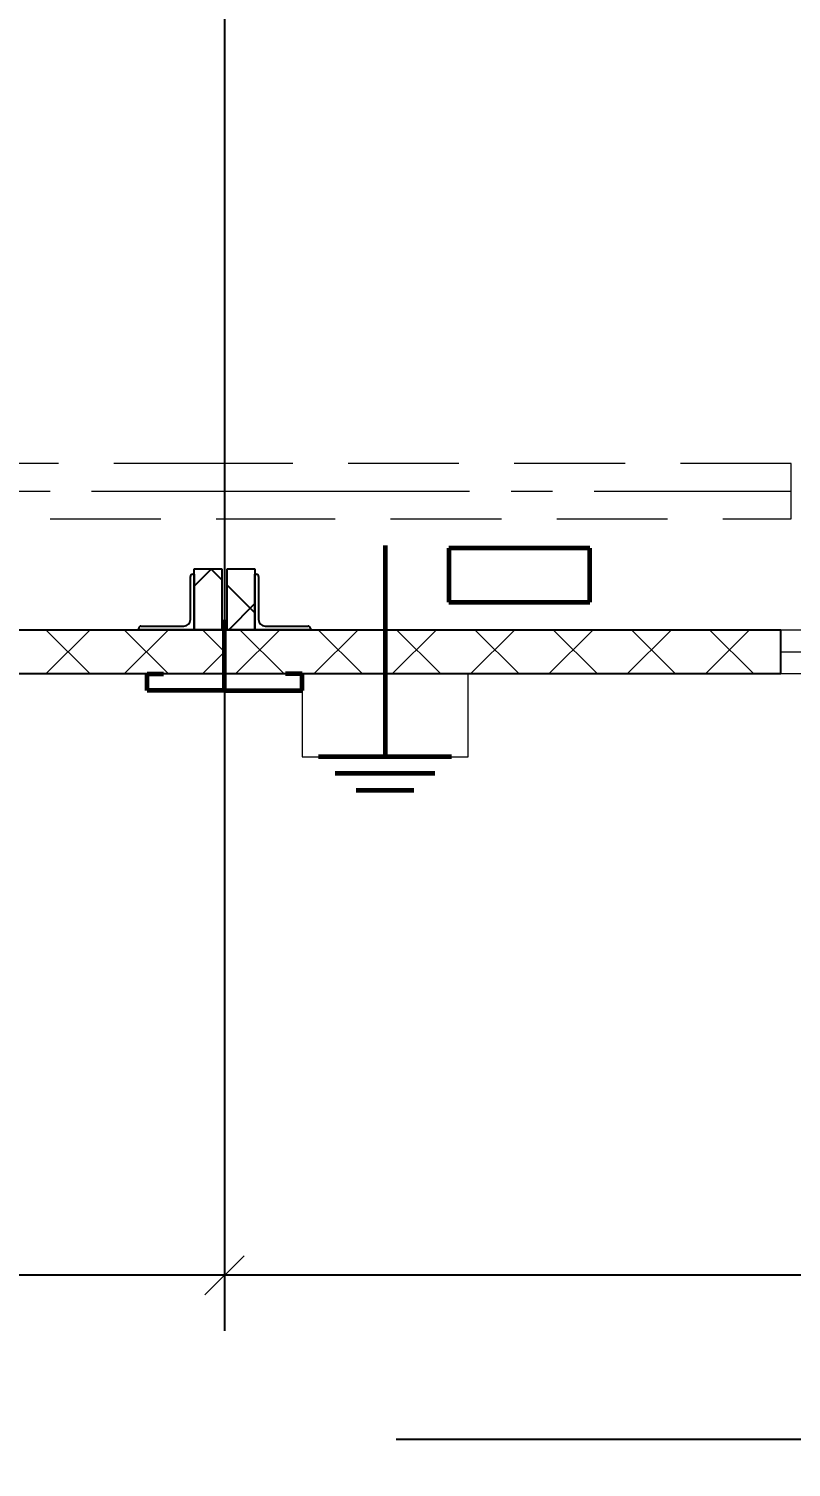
# Model space of a CAD drawing. Header units: millimetres. Extents: x 0 to 1680, y 0 to 594.
# Drawn here: x 464.3 to 491.9, y 401.7 to 453.7 of the extents above; entities that cross this region are included whole.
import ezdxf

# ---------------------------------------------------------------- set-up
doc = ezdxf.new("R2010")
doc.units = ezdxf.units.MM
for name, pattern in [('K5LT32792', [0]), ('K5LT32795', [0]), ('K5LT_AUXILIARY', [0]), ('K5LT_AXLED', [13.35, 8.85, -1.5, 1.5, -1.5]), ('K5LT_BASIC', [0]), ('K5LT_DASHED', [6, 4, -2]), ('K5LT_REINFORCED', [0]), ('K5LT_THIN', [0]), ('K5LT_THIN_INCLUDED_TO_HATCHING', [0])]:
    doc.linetypes.add(name, pattern=pattern)
doc.layers.add('Системный слой', color=7, linetype='Continuous')
doc.styles.add('KDIMTEXTSTYLE', font='GOST_AU.SHX', dxfattribs={"width": 0.96, "oblique": 15, "height": 5})
doc.dimstyles.new('KDIMSTYLE (0.02)', dxfattribs={"dimtxt": 5, "dimasz": 1, "dimexe": 2, "dimexo": 0, "dimgap": 1, "dimtad": 1, "dimlfac": 50, "dimtxsty": 'KDIMTEXTSTYLE', "dimsah": 1, "dimcen": 0, "dimdle": 1, "dimadec": 0, "dimazin": 0, "dimtfac": 0.667, "dimtmove": 0, "dimatfit": 3, "dimfxl": 0, "dimtvp": 1, "dimtolj": 1, "dimtzin": 0, "dimarcsym": 0})
pattern_1 = [(45, (0, 0), (-1.4142136, 1.4142136), []), (135, (0, 0), (-1.4142136, -1.4142136), [])]

# ---------------------------------------------------------------- blocks, each defined once
blk = doc.blocks.new('U115')
at = {"layer": 'Системный слой', "color": 5, "linetype": 'K5LT32792', "lineweight": 60, "true_color": 0x0000ff}
for p, q in [((484.618, 434.917), (479.518, 434.917)), ((479.518, 434.917), (479.518, 432.977)), ((484.618, 432.977), (484.618, 434.917)), ((479.518, 432.977), (484.618, 432.977))]:
    blk.add_line(p, q, dxfattribs=at)
blk = doc.blocks.new('U420')
at = {"layer": 'Системный слой', "color": 7, "linetype": 'K5LT32795', "lineweight": 13}
for p, q in [((466.561, 431.977), (464.961, 430.377)), ((464.961, 431.977), (466.561, 430.377)), ((469.39, 431.977), (467.79, 430.377)), ((467.79, 431.977), (469.39, 430.377)), ((470.618, 431.977), (471.418, 431.177)), ((471.418, 431.177), (470.618, 430.377))]:
    blk.add_line(p, q, dxfattribs=at)
blk = doc.blocks.new('U419')
at = {"layer": 'Системный слой', "color": 150, "linetype": 'K5LT_BASIC', "lineweight": 25, "true_color": 0x0080ff}
for p, q in [((425.018, 431.977), (470.318, 431.977)), ((470.318, 431.977), (471.318, 431.977)), ((471.318, 431.977), (471.418, 431.977)), ((471.418, 431.977), (471.418, 430.377)), ((471.418, 430.377), (425.018, 430.377))]:
    blk.add_line(p, q, dxfattribs=at)
at = {"layer": 'Системный слой'}
blk.add_blockref('U420', (0, 0), dxfattribs=at)
blk = doc.blocks.new('U421')
at = {"layer": 'Системный слой'}
h = blk.add_hatch(dxfattribs=at)
h.set_pattern_fill('', angle=45, style=0, pattern_type=0)
h.set_pattern_definition(pattern_1)
h.paths.add_polyline_path([(471.318, 431.977), (471.318, 434.177), (470.318, 434.177), (470.318, 431.977)])
at = {"layer": 'Системный слой', "color": 150, "linetype": 'K5LT_BASIC', "lineweight": 25, "true_color": 0x0080ff}
for p, q in [((470.318, 434.177), (471.318, 434.177)), ((470.318, 431.977), (470.318, 434.177)), ((471.318, 434.177), (471.318, 431.977)), ((471.318, 431.977), (470.318, 431.977))]:
    blk.add_line(p, q, dxfattribs=at)
blk = doc.blocks.new('U426')
at = {"layer": 'Системный слой'}
h = blk.add_hatch(dxfattribs=at)
h.set_pattern_fill('', angle=45, style=0, pattern_type=0)
h.set_pattern_definition(pattern_1)
h.paths.add_polyline_path([(472.518, 431.977), (472.518, 434.177), (471.518, 434.177), (471.518, 431.977)])
at = {"layer": 'Системный слой', "color": 150, "linetype": 'K5LT_BASIC', "lineweight": 25, "true_color": 0x0080ff}
for p, q in [((471.518, 434.177), (472.518, 434.177)), ((471.518, 431.977), (471.518, 434.177)), ((472.518, 434.177), (472.518, 431.977)), ((472.518, 431.977), (471.518, 431.977))]:
    blk.add_line(p, q, dxfattribs=at)
blk = doc.blocks.new('U428')
at = {"layer": 'Системный слой', "color": 7, "linetype": 'K5LT32795', "lineweight": 13}
for p, q in [((471.816, 430.377), (473.416, 431.977)), ((473.572, 430.377), (471.972, 431.977)), ((474.645, 430.377), (476.245, 431.977)), ((476.4, 430.377), (474.8, 431.977)), ((477.473, 430.377), (479.073, 431.977)), ((479.229, 430.377), (477.629, 431.977)), ((480.302, 430.377), (481.902, 431.977)), ((482.057, 430.377), (480.457, 431.977)), ((483.13, 430.377), (484.73, 431.977)), ((484.886, 430.377), (483.286, 431.977)), ((485.959, 430.377), (487.559, 431.977)), ((487.714, 430.377), (486.114, 431.977)), ((488.787, 430.377), (490.387, 431.977)), ((490.542, 430.377), (488.942, 431.977))]:
    blk.add_line(p, q, dxfattribs=at)
blk = doc.blocks.new('U427')
at = {"layer": 'Системный слой', "color": 150, "linetype": 'K5LT_BASIC', "lineweight": 25, "true_color": 0x0080ff}
for p, q in [((471.418, 430.377), (471.418, 431.977)), ((471.418, 431.977), (491.518, 431.977)), ((491.518, 430.377), (471.418, 430.377))]:
    blk.add_line(p, q, dxfattribs=at)
at = {"layer": 'Системный слой'}
blk.add_blockref('U428', (0, 0), dxfattribs=at)
blk = doc.blocks.new('U1054')
at = {"layer": 'Системный слой', "color": 232, "linetype": 'K5LT_AUXILIARY', "lineweight": 13, "true_color": 0xc52b79}
for p, q in [((480.218, 430.377), (477.218, 430.377)), ((477.218, 430.377), (477.218, 427.377)), ((480.218, 427.377), (480.218, 430.377)), ((477.218, 427.377), (480.218, 427.377))]:
    blk.add_line(p, q, dxfattribs=at)
blk = doc.blocks.new('U1055')
at = {"layer": 'Системный слой', "color": 232, "linetype": 'K5LT_AUXILIARY', "lineweight": 13, "true_color": 0xc52b79}
for p, q in [((477.218, 430.377), (474.218, 430.377)), ((474.218, 430.377), (474.218, 427.377)), ((477.218, 427.377), (477.218, 430.377)), ((474.218, 427.377), (477.218, 427.377))]:
    blk.add_line(p, q, dxfattribs=at)
blk = doc.blocks.new('U1056')
at = {"layer": 'Системный слой', "color": 134, "linetype": 'K5LT_REINFORCED', "lineweight": 60, "true_color": 0x009696}
for p, q in [((477.218, 435.017), (477.218, 427.377)), ((479.618, 427.377), (474.818, 427.377)), ((479.018, 426.777), (475.418, 426.777)), ((476.178, 426.177), (478.258, 426.177))]:
    blk.add_line(p, q, dxfattribs=at)
blk = doc.blocks.new('U1053')
at = {"layer": 'Системный слой'}
for name in ['U1056', 'U1055', 'U1054']:
    blk.add_blockref(name, (0, 0), dxfattribs=at)
blk = doc.blocks.new('U1152')
at = {"layer": 'Системный слой', "color": 150, "linetype": 'K5LT_BASIC', "lineweight": 25, "true_color": 0x0080ff}
for p, q in [((470.188, 432.347), (470.188, 433.897)), ((470.268, 433.977), (470.318, 433.977)), ((470.318, 433.977), (470.318, 431.977)), ((468.318, 431.977), (468.318, 432.027)), ((470.318, 431.977), (468.318, 431.977)), ((468.398, 432.107), (469.948, 432.107))]:
    blk.add_line(p, q, dxfattribs=at)
for centre, radius, start, end in [((470.268, 433.897), 0.08, 90, 180), ((468.398, 432.027), 0.08, 90, 180), ((469.948, 432.347), 0.24, 270, 0)]:
    blk.add_arc(centre, radius, start, end, dxfattribs=at)
blk = doc.blocks.new('U1162')
at = {"layer": 'Системный слой', "color": 134, "linetype": 'K5LT_REINFORCED', "lineweight": 60, "true_color": 0x009696}
for p, q in [((471.418, 429.777), (471.418, 432.337)), ((468.618, 429.777), (468.618, 430.377)), ((468.618, 430.377), (469.218, 430.377)), ((471.418, 429.777), (468.618, 429.777))]:
    blk.add_line(p, q, dxfattribs=at)
blk = doc.blocks.new('U1161')
at = {"layer": 'Системный слой', "color": 232, "linetype": 'K5LT_AUXILIARY', "lineweight": 13, "true_color": 0xc52b79}
blk.add_line((469.218, 430.377), (471.418, 430.377), dxfattribs=at)
at = {"layer": 'Системный слой'}
blk.add_blockref('U1162', (0, 0), dxfattribs=at)
blk = doc.blocks.new('U1160')
at = {"layer": 'Системный слой'}
blk.add_blockref('U1161', (0, 0), dxfattribs=at)
blk = doc.blocks.new('U1143')
at = {"layer": 'Системный слой'}
for name in ['U1152', 'U1160']:
    blk.add_blockref(name, (0, 0), dxfattribs=at)
blk = doc.blocks.new('U1261')
at = {"layer": 'Системный слой', "color": 7, "linetype": 'K5LT_DASHED', "lineweight": 13}
for p, q in [((491.887, 437.977), (471.418, 437.977)), ((471.418, 437.977), (471.418, 435.977)), ((491.887, 435.977), (491.887, 437.977)), ((471.418, 435.977), (491.887, 435.977))]:
    blk.add_line(p, q, dxfattribs=at)
blk = doc.blocks.new('U1260')
at = {"layer": 'Системный слой', "color": 30, "linetype": 'K5LT_AXLED', "lineweight": 13, "true_color": 0xff8000}
blk.add_line((471.418, 436.977), (491.887, 436.977), dxfattribs=at)
at = {"layer": 'Системный слой'}
blk.add_blockref('U1261', (0, 0), dxfattribs=at)
blk = doc.blocks.new('U1263')
at = {"layer": 'Системный слой', "color": 7, "linetype": 'K5LT_DASHED', "lineweight": 13}
for p, q in [((471.418, 437.977), (333.118, 437.977)), ((471.418, 435.977), (471.418, 437.977)), ((333.118, 435.977), (471.418, 435.977))]:
    blk.add_line(p, q, dxfattribs=at)
blk = doc.blocks.new('U1262')
at = {"layer": 'Системный слой', "color": 30, "linetype": 'K5LT_AXLED', "lineweight": 13, "true_color": 0xff8000}
blk.add_line((333.118, 436.977), (471.418, 436.977), dxfattribs=at)
at = {"layer": 'Системный слой'}
blk.add_blockref('U1263', (0, 0), dxfattribs=at)
blk = doc.blocks.new('U1496')
at = {"layer": 'Системный слой', "color": 150, "linetype": 'K5LT_BASIC', "lineweight": 25, "true_color": 0x0080ff}
for p, q in [((472.518, 431.977), (472.518, 433.977)), ((472.518, 433.977), (472.568, 433.977)), ((472.648, 433.897), (472.648, 432.347)), ((474.518, 431.977), (472.518, 431.977)), ((472.888, 432.107), (474.438, 432.107)), ((474.518, 432.027), (474.518, 431.977))]:
    blk.add_line(p, q, dxfattribs=at)
for centre, radius, start, end in [((472.568, 433.897), 0.08, 0, 90), ((472.888, 432.347), 0.24, 180, 270), ((474.438, 432.027), 0.08, 0, 90)]:
    blk.add_arc(centre, radius, start, end, dxfattribs=at)
blk = doc.blocks.new('U1508')
at = {"layer": 'Системный слой', "color": 134, "linetype": 'K5LT_REINFORCED', "lineweight": 60, "true_color": 0x009696}
for p, q in [((471.418, 429.777), (471.418, 432.337)), ((474.218, 430.377), (473.618, 430.377)), ((474.218, 429.777), (474.218, 430.377)), ((471.418, 429.777), (474.218, 429.777))]:
    blk.add_line(p, q, dxfattribs=at)
blk = doc.blocks.new('U1507')
at = {"layer": 'Системный слой', "color": 232, "linetype": 'K5LT_AUXILIARY', "lineweight": 13, "true_color": 0xc52b79}
blk.add_line((473.618, 430.377), (471.418, 430.377), dxfattribs=at)
at = {"layer": 'Системный слой'}
blk.add_blockref('U1508', (0, 0), dxfattribs=at)
blk = doc.blocks.new('U1506')
at = {"layer": 'Системный слой'}
blk.add_blockref('U1507', (0, 0), dxfattribs=at)
blk = doc.blocks.new('U1680')
at = {"layer": 'Системный слой', "color": 7, "linetype": 'K5LT_THIN_INCLUDED_TO_HATCHING', "lineweight": 13}
for p, q in [((491.518, 431.977), (512.518, 431.977)), ((491.518, 431.177), (512.518, 431.177)), ((512.518, 430.377), (491.518, 430.377))]:
    blk.add_line(p, q, dxfattribs=at)
at = {"layer": 'Системный слой', "color": 150, "linetype": 'K5LT_BASIC', "lineweight": 25, "true_color": 0x0080ff}
for p, q in [((491.518, 430.377), (491.518, 431.977)), ((512.518, 431.977), (512.518, 430.377))]:
    blk.add_line(p, q, dxfattribs=at)
blk = doc.blocks.new('U1694')
at = {"layer": 'Системный слой', "color": 7, "linetype": 'K5LT_THIN_INCLUDED_TO_HATCHING', "lineweight": 13}
for p, q in [((491.518, 431.977), (512.518, 431.977)), ((491.518, 431.177), (512.518, 431.177)), ((512.518, 430.377), (491.518, 430.377))]:
    blk.add_line(p, q, dxfattribs=at)
at = {"layer": 'Системный слой', "color": 150, "linetype": 'K5LT_BASIC', "lineweight": 25, "true_color": 0x0080ff}
for p, q in [((491.518, 430.377), (491.518, 431.977)), ((512.518, 431.977), (512.518, 430.377))]:
    blk.add_line(p, q, dxfattribs=at)
blk = doc.blocks.new('KDIMARROW_03')
at = {"layer": 'Системный слой', "color": 0, "linetype": 'K5LT_THIN', "lineweight": 13}
for p, q in [((-0.707, -0.707), (0.707, 0.707)), ((0, 0), (-1, 0)), ((0, 0), (1, 0))]:
    blk.add_line(p, q, dxfattribs=at)

msp = doc.modelspace()

# ---------------------------------------------------------------- linework, layer by layer
at = {"layer": 'Системный слой', "color": 150, "linetype": 'K5LT_BASIC', "lineweight": 25, "true_color": 0x0080ff}
msp.add_line((471.41796, 479.77733), (471.41796, 431.97733), dxfattribs=at)

# ---------------------------------------------------------------- block references
at = {"layer": 'Системный слой'}
for name in ['U1143', 'U1262', 'U1260', 'U1053', 'U115', 'U421', 'U426', 'U1496', 'U419', 'U1506', 'U427', 'U1680', 'U1694']:
    msp.add_blockref(name, (0, 0), dxfattribs=at)

# ---------------------------------------------------------------- dimensions: what is measured, and where the dimension line sits
at = {"layer": 'Системный слой', "color": 7}
for base, p1, p2, location in [((471.41796, 408.64647), (639.41796, 430.37733), (471.41796, 431.97733), (555.41796, 408.64647)), ((325.41812, 408.64647), (471.41812, 429.77733), (325.41812, 429.77733), (398.41812, 408.64647)), ((99.41796, 402.71217), (745.41796, 415.58077), (99.41796, 415.58077), (422.41796, 402.71217))]:
    msp.add_linear_dim(base=base, p1=p1, p2=p2, location=location, dimstyle='KDIMSTYLE (0.02)', override={"dimexo": 0, "dimpost": '\\H2.5;\\W0.965;\\Q0;<>', "dimblk1": 'KDIMARROW_03', "dimblk2": 'KDIMARROW_03', "dimse1": 0, "dimse2": 0, "dimclrt": 7, "dimtolj": 1}, dxfattribs=at).render()

doc.saveas('drawing.dxf')
